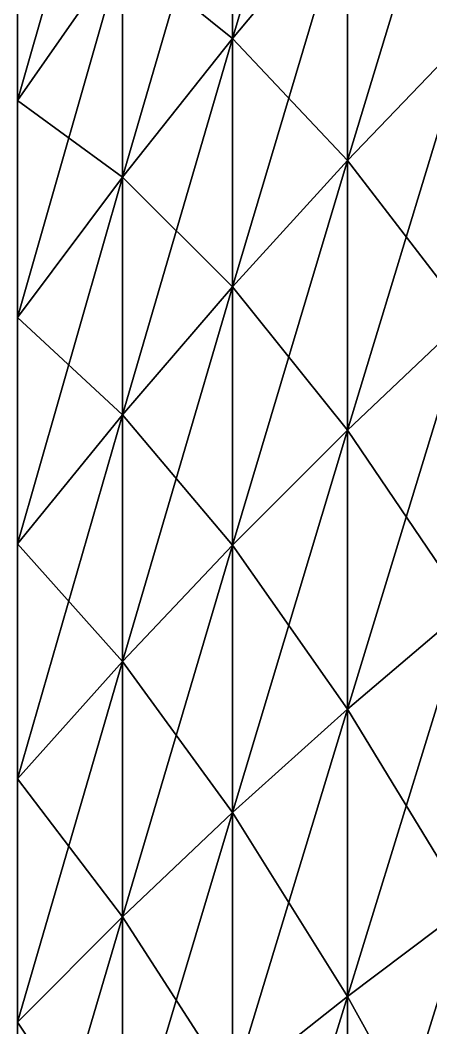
# Model space of a CAD drawing. Header units: inches. Extents: x 0 to 100, y -254 to 254.
# Drawn here: x 30.81 to 43.59, y 66.21 to 97.59 of the extents above; entities that cross this region are included whole.
import ezdxf

# ---------------------------------------------------------------- set-up
doc = ezdxf.new("R2010")
doc.units = ezdxf.units.IN
doc.header["$LTSCALE"] = 125.488919
doc.header["$MEASUREMENT"] = 0
doc.layers.add('1', color=7, linetype='CONTINUOUS')
doc.layers.add('3', color=7, linetype='CONTINUOUS')

msp = doc.modelspace()

# ---------------------------------------------------------------- linework, layer by layer
at = {"layer": '1', "linetype": 'CONTINUOUS'}
for points in [[(44.739, 97.109, -147.647), (41.004, 101.299, -136.069), (44.739, 105.53, -141.751), (44.739, 97.109, -147.647)], [(37.424, 97.022, -130.323), (33.998, 99.783, -118.917), (37.424, 104.436, -124.461), (37.424, 97.022, -130.323)], [(37.424, 97.022, -130.323), (37.424, 104.436, -124.461), (41.004, 101.299, -136.069), (37.424, 97.022, -130.323)], [(30.73, 95.084, -113.316), (30.73, 101.512, -107.596), (33.998, 99.783, -118.917), (30.73, 95.084, -113.316)], [(41.004, 93.216, -141.729), (37.424, 97.022, -130.323), (41.004, 101.299, -136.069), (41.004, 93.216, -141.729)], [(41.004, 93.216, -141.729), (41.004, 101.299, -136.069), (44.739, 97.109, -147.647), (41.004, 93.216, -141.729)], [(33.998, 92.7, -124.517), (30.73, 95.084, -113.316), (33.998, 99.783, -118.917), (33.998, 92.7, -124.517)], [(33.998, 92.7, -124.517), (33.998, 99.783, -118.917), (37.424, 97.022, -130.323), (33.998, 92.7, -124.517)], [(37.424, 89.28, -135.744), (33.998, 92.7, -124.517), (37.424, 97.022, -130.323), (37.424, 89.28, -135.744)], [(37.424, 89.28, -135.744), (37.424, 97.022, -130.323), (41.004, 93.216, -141.729), (37.424, 89.28, -135.744)], [(44.739, 88.36, -153.044), (41.004, 93.216, -141.729), (44.739, 97.109, -147.647), (44.739, 88.36, -153.044)], [(30.73, 88.334, -118.653), (30.73, 95.084, -113.316), (33.998, 92.7, -124.517), (30.73, 88.334, -118.653)], [(41.004, 84.818, -146.909), (37.424, 89.28, -135.744), (41.004, 93.216, -141.729), (41.004, 84.818, -146.909)], [(41.004, 84.818, -146.909), (41.004, 93.216, -141.729), (44.739, 88.36, -153.044), (41.004, 84.818, -146.909)], [(33.998, 85.303, -129.697), (30.73, 88.334, -118.653), (33.998, 92.7, -124.517), (33.998, 85.303, -129.697)], [(33.998, 85.303, -129.697), (33.998, 92.7, -124.517), (37.424, 89.28, -135.744), (33.998, 85.303, -129.697)], [(37.424, 81.236, -140.706), (33.998, 85.303, -129.697), (37.424, 89.28, -135.744), (37.424, 81.236, -140.706)], [(37.424, 81.236, -140.706), (37.424, 89.28, -135.744), (41.004, 84.818, -146.909), (37.424, 81.236, -140.706)], [(30.73, 81.286, -123.589), (30.73, 88.334, -118.653), (33.998, 85.303, -129.697), (30.73, 81.286, -123.589)], [(44.739, 79.312, -157.922), (41.004, 84.818, -146.909), (44.739, 88.36, -153.044), (44.739, 79.312, -157.922)], [(33.998, 77.617, -134.437), (30.73, 81.286, -123.589), (33.998, 85.303, -129.697), (33.998, 77.617, -134.437)], [(33.998, 77.617, -134.437), (33.998, 85.303, -129.697), (37.424, 81.236, -140.706), (33.998, 77.617, -134.437)], [(41.004, 76.132, -151.592), (37.424, 81.236, -140.706), (41.004, 84.818, -146.909), (41.004, 76.132, -151.592)], [(41.004, 76.132, -151.592), (41.004, 84.818, -146.909), (44.739, 79.312, -157.922), (41.004, 76.132, -151.592)], [(30.73, 73.962, -128.106), (30.73, 81.286, -123.589), (33.998, 77.617, -134.437), (30.73, 73.962, -128.106)], [(37.424, 72.918, -145.191), (33.998, 77.617, -134.437), (37.424, 81.236, -140.706), (37.424, 72.918, -145.191)], [(37.424, 72.918, -145.191), (37.424, 81.236, -140.706), (41.004, 76.132, -151.592), (37.424, 72.918, -145.191)], [(44.739, 69.995, -162.267), (41.004, 76.132, -151.592), (44.739, 79.312, -157.922), (44.739, 69.995, -162.267)], [(33.998, 69.669, -138.723), (30.73, 73.962, -128.106), (33.998, 77.617, -134.437), (33.998, 69.669, -138.723)], [(33.998, 69.669, -138.723), (33.998, 77.617, -134.437), (37.424, 72.918, -145.191), (33.998, 69.669, -138.723)], [(41.004, 67.189, -155.762), (37.424, 72.918, -145.191), (41.004, 76.132, -151.592), (41.004, 67.189, -155.762)], [(41.004, 67.189, -155.762), (41.004, 76.132, -151.592), (44.739, 69.995, -162.267), (41.004, 67.189, -155.762)], [(30.73, 66.388, -132.19), (30.73, 73.962, -128.106), (33.998, 69.669, -138.723), (30.73, 66.388, -132.19)], [(37.424, 64.352, -149.185), (33.998, 69.669, -138.723), (37.424, 72.918, -145.191), (37.424, 64.352, -149.185)], [(37.424, 64.352, -149.185), (37.424, 72.918, -145.191), (41.004, 67.189, -155.762), (37.424, 64.352, -149.185)], [(44.739, 60.442, -166.062), (41.004, 67.189, -155.762), (44.739, 69.995, -162.267), (44.739, 60.442, -166.062)], [(33.998, 61.485, -142.539), (30.73, 66.388, -132.19), (33.998, 69.669, -138.723), (33.998, 61.485, -142.539)], [(33.998, 61.485, -142.539), (33.998, 69.669, -138.723), (37.424, 64.352, -149.185), (33.998, 61.485, -142.539)], [(41.004, 58.019, -159.405), (37.424, 64.352, -149.185), (41.004, 67.189, -155.762), (41.004, 58.019, -159.405)], [(41.004, 58.019, -159.405), (41.004, 67.189, -155.762), (44.739, 60.442, -166.062), (41.004, 58.019, -159.405)], [(30.73, 58.59, -135.826), (30.73, 66.388, -132.19), (33.998, 61.485, -142.539), (30.73, 58.59, -135.826)]]:
    msp.add_3dface(points, dxfattribs=at)
at = {"layer": '3', "linetype": 'CONTINUOUS'}
for points in [[(37.424, 104.436, 124.461), (37.424, 97.022, 130.323), (41.004, 109.04, 129.948), (37.424, 104.436, 124.461)], [(41.004, 109.04, 129.948), (37.424, 97.022, 130.323), (41.004, 101.299, 136.069), (41.004, 109.04, 129.948)], [(30.73, 101.512, 107.596), (30.73, 95.084, 113.316), (33.998, 106.528, 112.914), (30.73, 101.512, 107.596)], [(33.998, 106.528, 112.914), (30.73, 95.084, 113.316), (33.998, 99.783, 118.917), (33.998, 106.528, 112.914)], [(41.004, 101.299, 136.069), (41.004, 93.216, 141.729), (44.739, 105.53, 141.751), (41.004, 101.299, 136.069)], [(44.739, 105.53, 141.751), (41.004, 93.216, 141.729), (44.739, 97.109, 147.647), (44.739, 105.53, 141.751)], [(33.998, 99.783, 118.917), (33.998, 92.7, 124.517), (37.424, 104.436, 124.461), (33.998, 99.783, 118.917)], [(37.424, 104.436, 124.461), (33.998, 92.7, 124.517), (37.424, 97.022, 130.323), (37.424, 104.436, 124.461)], [(37.424, 97.022, 130.323), (37.424, 89.28, 135.744), (41.004, 101.299, 136.069), (37.424, 97.022, 130.323)], [(41.004, 101.299, 136.069), (37.424, 89.28, 135.744), (41.004, 93.216, 141.729), (41.004, 101.299, 136.069)], [(30.73, 95.084, 113.316), (30.73, 88.334, 118.653), (33.998, 99.783, 118.917), (30.73, 95.084, 113.316)], [(33.998, 99.783, 118.917), (30.73, 88.334, 118.653), (33.998, 92.7, 124.517), (33.998, 99.783, 118.917)], [(33.998, 92.7, 124.517), (33.998, 85.303, 129.697), (37.424, 97.022, 130.323), (33.998, 92.7, 124.517)], [(37.424, 97.022, 130.323), (33.998, 85.303, 129.697), (37.424, 89.28, 135.744), (37.424, 97.022, 130.323)], [(41.004, 93.216, 141.729), (41.004, 84.818, 146.909), (44.739, 97.109, 147.647), (41.004, 93.216, 141.729)], [(44.739, 97.109, 147.647), (41.004, 84.818, 146.909), (44.739, 88.36, 153.044), (44.739, 97.109, 147.647)], [(37.424, 89.28, 135.744), (37.424, 81.236, 140.706), (41.004, 93.216, 141.729), (37.424, 89.28, 135.744)], [(41.004, 93.216, 141.729), (37.424, 81.236, 140.706), (41.004, 84.818, 146.909), (41.004, 93.216, 141.729)], [(30.73, 88.334, 118.653), (30.73, 81.286, 123.589), (33.998, 92.7, 124.517), (30.73, 88.334, 118.653)], [(33.998, 92.7, 124.517), (30.73, 81.286, 123.589), (33.998, 85.303, 129.697), (33.998, 92.7, 124.517)], [(33.998, 85.303, 129.697), (33.998, 77.617, 134.437), (37.424, 89.28, 135.744), (33.998, 85.303, 129.697)], [(37.424, 89.28, 135.744), (33.998, 77.617, 134.437), (37.424, 81.236, 140.706), (37.424, 89.28, 135.744)], [(41.004, 84.818, 146.909), (41.004, 76.132, 151.592), (44.739, 88.36, 153.044), (41.004, 84.818, 146.909)], [(44.739, 88.36, 153.044), (41.004, 76.132, 151.592), (44.739, 79.312, 157.922), (44.739, 88.36, 153.044)], [(30.73, 81.286, 123.589), (30.73, 73.962, 128.106), (33.998, 85.303, 129.697), (30.73, 81.286, 123.589)], [(33.998, 85.303, 129.697), (30.73, 73.962, 128.106), (33.998, 77.617, 134.437), (33.998, 85.303, 129.697)], [(37.424, 81.236, 140.706), (37.424, 72.918, 145.191), (41.004, 84.818, 146.909), (37.424, 81.236, 140.706)], [(41.004, 84.818, 146.909), (37.424, 72.918, 145.191), (41.004, 76.132, 151.592), (41.004, 84.818, 146.909)], [(33.998, 77.617, 134.437), (33.998, 69.669, 138.723), (37.424, 81.236, 140.706), (33.998, 77.617, 134.437)], [(37.424, 81.236, 140.706), (33.998, 69.669, 138.723), (37.424, 72.918, 145.191), (37.424, 81.236, 140.706)], [(41.004, 76.132, 151.592), (41.004, 67.189, 155.762), (44.739, 79.312, 157.922), (41.004, 76.132, 151.592)], [(44.739, 79.312, 157.922), (41.004, 67.189, 155.762), (44.739, 69.995, 162.267), (44.739, 79.312, 157.922)], [(30.73, 73.962, 128.106), (30.73, 66.388, 132.19), (33.998, 77.617, 134.437), (30.73, 73.962, 128.106)], [(33.998, 77.617, 134.437), (30.73, 66.388, 132.19), (33.998, 69.669, 138.723), (33.998, 77.617, 134.437)], [(37.424, 72.918, 145.191), (37.424, 64.352, 149.185), (41.004, 76.132, 151.592), (37.424, 72.918, 145.191)], [(41.004, 76.132, 151.592), (37.424, 64.352, 149.185), (41.004, 67.189, 155.762), (41.004, 76.132, 151.592)], [(33.998, 69.669, 138.723), (33.998, 61.485, 142.539), (37.424, 72.918, 145.191), (33.998, 69.669, 138.723)], [(37.424, 72.918, 145.191), (33.998, 61.485, 142.539), (37.424, 64.352, 149.185), (37.424, 72.918, 145.191)], [(41.004, 67.189, 155.762), (41.004, 58.019, 159.405), (44.739, 69.995, 162.267), (41.004, 67.189, 155.762)], [(44.739, 69.995, 162.267), (41.004, 58.019, 159.405), (44.739, 60.442, 166.062), (44.739, 69.995, 162.267)], [(30.73, 66.388, 132.19), (30.73, 58.59, 135.826), (33.998, 69.669, 138.723), (30.73, 66.388, 132.19)], [(33.998, 69.669, 138.723), (30.73, 58.59, 135.826), (33.998, 61.485, 142.539), (33.998, 69.669, 138.723)], [(37.424, 64.352, 149.185), (37.424, 55.569, 152.675), (41.004, 67.189, 155.762), (37.424, 64.352, 149.185)], [(41.004, 67.189, 155.762), (37.424, 55.569, 152.675), (41.004, 58.019, 159.405), (41.004, 67.189, 155.762)]]:
    msp.add_3dface(points, dxfattribs=at)

doc.saveas('drawing.dxf')
